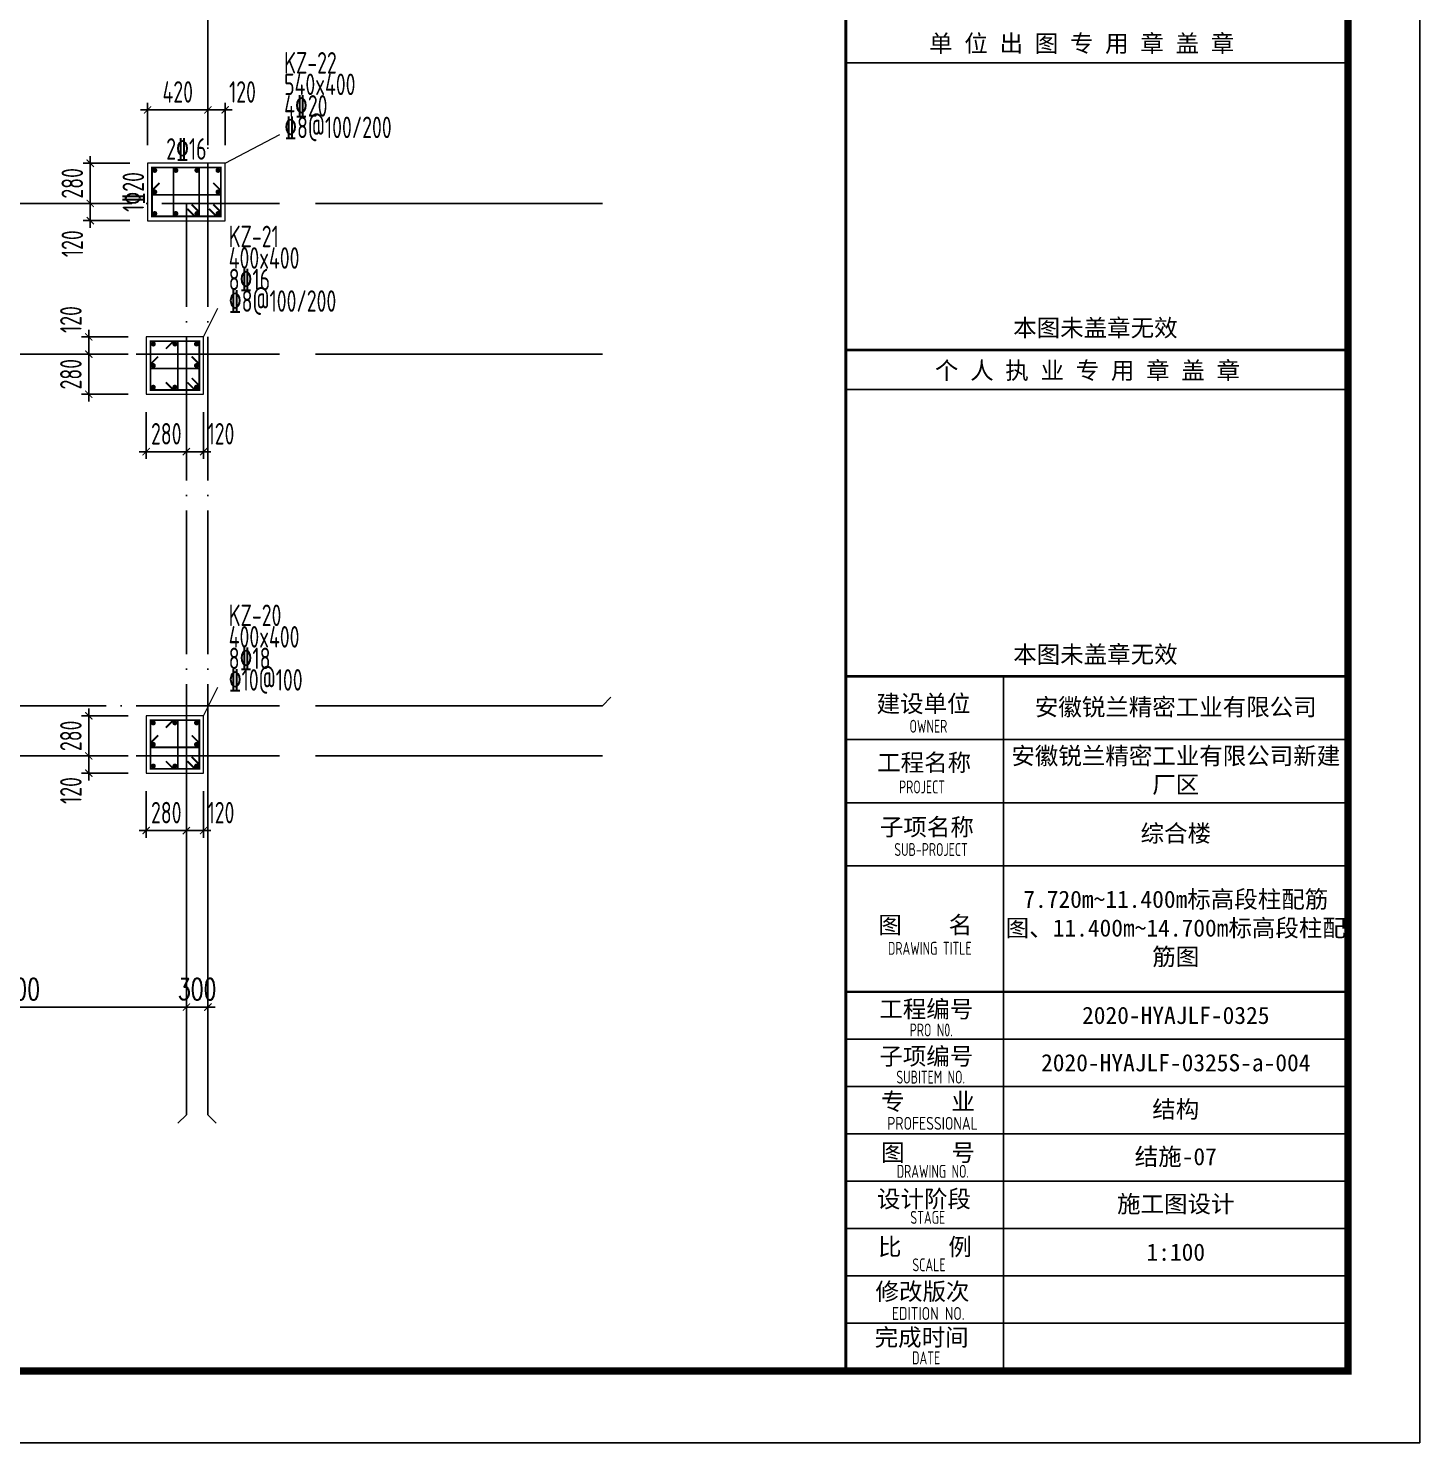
# Model space of a CAD drawing. Extents: x -638872 to -278819, y -139534 to 213996.
# Drawn here: x -298212 to -278819, y 7531 to 27243 of the extents above; entities that cross this region are included whole.
import ezdxf
from ezdxf.enums import TextEntityAlignment as Align

# ---------------------------------------------------------------- set-up
doc = ezdxf.new("R2010")
doc.units = 0
doc.header["$LTSCALE"] = 1000
doc.header["$MEASUREMENT"] = 0
doc.linetypes.add('DOTE', pattern=[2.42, 2, -0.2, 0.02, -0.2])
doc.layers.get('0').update_dxf_attribs({"linetype": 'CONTINUOUS'})
doc.layers.get('Defpoints').update_dxf_attribs({"linetype": 'CONTINUOUS'})
for name, color, linetype in [('AXIS', 171, 'CONTINUOUS'), ('DOTE', 14, 'DOTE'), ('PUB_TITLE', 171, 'CONTINUOUS'), ('S_PCOLUMHOOPBAR', 24, 'CONTINUOUS'), ('TK', 4, 'CONTINUOUS')]:
    doc.layers.add(name, color=color, linetype=linetype)
for name, color, linetype, lineweight in [('COLU', 7, 'CONTINUOUS', 0), ('COLU_DIM', 3, 'CONTINUOUS', 0), ('COLU_HATCH', 251, 'CONTINUOUS', 0), ('DIM', 3, 'CONTINUOUS', 0), ('S_PColumMainBar', 14, 'CONTINUOUS', 25), ('柱原位标注', 7, 'CONTINUOUS', 18), ('柱集中标注', 2, 'CONTINUOUS', 18)]:
    doc.layers.add(name, color=color, linetype=linetype, lineweight=lineweight)
doc.styles.add('_TCH_DIM_T3', font='SIMPLEX', dxfattribs={"width": 0.705882, "bigfont": 'GBCBIG'})
doc.styles.add('FromPkpm', font='Pkpmeng', dxfattribs={"width": 0.7, "bigfont": 'hztxt'})
doc.styles.add('TSSD_Dimension', font='tssdeng.shx', dxfattribs={"width": 0.7, "bigfont": 'hztxt.shx'})
doc.styles.add('TSSD_REIN', font='tssdeng.shx', dxfattribs={"width": 0.7, "bigfont": 'tssdchn.shx'})
doc.styles.add('图签宋体', font='', dxfattribs={"height": 300})
doc.styles.get('图签宋体').set_extended_font_data('NSimSun')
doc.dimstyles.new('_TCH_ARCH&&100', dxfattribs={"dimtxt": 297.5, "dimasz": 100, "dimexe": 250, "dimexo": 300, "dimgap": 100, "dimtad": 1, "dimdec": 0, "dimzin": 0, "dimdsep": 46, "dimtxsty": '_TCH_DIM_T3', "dimblk": 'ARCHTICK', "dimcen": 0.09, "dimclrt": 7, "dimazin": 2, "dimtfac": 1, "dimtdec": 0, "dimtix": 1, "dimtmove": 2, "dimatfit": 3, "dimfxl": 0, "dimtolj": 1, "dimtzin": 0, "dimarcsym": 0})
doc.dimstyles.new('TSSD_50_100', dxfattribs={"dimtxt": 300, "dimasz": 100, "dimexe": 100, "dimexo": 250, "dimgap": 100, "dimtad": 1, "dimdec": 0, "dimlfac": 0.5, "dimzin": 0, "dimdsep": 46, "dimtxsty": 'TSSD_Dimension', "dimblk": 'ARCHTICK', "dimblk1": 'ARCHTICK', "dimblk2": 'ARCHTICK', "dimcen": 0, "dimdle": 100, "dimclrt": 7, "dimadec": 0, "dimazin": 0, "dimtfac": 1, "dimtdec": 0, "dimtix": 1, "dimtmove": 2, "dimatfit": 3, "dimfxl": 0, "dimtolj": 1, "dimtzin": 0, "dimarcsym": 0})

# ---------------------------------------------------------------- blocks, each defined once
blk = doc.blocks.new('_ArchTick')
at = {"color": 0, "linetype": 'ByBlock', "const_width": 0.15}
blk.add_lwpolyline([(-0.5, -0.5), (0.5, 0.5)], dxfattribs=at)
blk = doc.blocks.new('*D63')
at = {"layer": 'COLU_DIM', "color": 0, "lineweight": -2}
for p, q in [((-297349, 25362), (-297349, 25462)), ((-296799, 25362), (-297449, 25362)), ((-297349, 24802), (-297349, 25362)), ((-296799, 24802), (-297449, 24802)), ((-297349, 24802), (-297349, 24702))]:
    blk.add_line(p, q, dxfattribs=at)
at = {"layer": 'Defpoints', "color": 0}
for p in [(-297349, 25362), (-296549, 25362), (-296549, 24802)]:
    blk.add_point(p, dxfattribs=at)
at = {"layer": 'COLU_DIM', "color": 0, "lineweight": -2, "xscale": 100, "yscale": 100, "zscale": 100}
for p, rotation in [((-297349, 25362), 270), ((-297349, 24802), 90)]:
    blk.add_blockref('_ArchTick', p, dxfattribs=dict(at, rotation=rotation))
at = {"layer": 'COLU_DIM', "color": 7, "insert": (-297599, 25082), "char_height": 300, "attachment_point": 5, "rotation": 90, "style": 'TSSD_Dimension'}
blk.add_mtext('\\A1;280', dxfattribs=at)
blk = doc.blocks.new('*D64')
at = {"layer": 'COLU_DIM', "color": 0, "lineweight": -2}
for p, q in [((-296569, 21892), (-296569, 21242)), ((-296009, 21892), (-296009, 21242)), ((-296569, 21342), (-296669, 21342)), ((-296569, 21342), (-296009, 21342)), ((-296009, 21342), (-295909, 21342))]:
    blk.add_line(p, q, dxfattribs=at)
at = {"layer": 'Defpoints', "color": 0}
for p in [(-296569, 22142), (-296009, 22142), (-296009, 21342)]:
    blk.add_point(p, dxfattribs=at)
at = {"layer": 'COLU_DIM', "color": 0, "lineweight": -2, "xscale": 100, "yscale": 100, "zscale": 100}
blk.add_blockref('_ArchTick', (-296569, 21342), dxfattribs=at)
at = {"layer": 'COLU_DIM', "color": 0, "lineweight": -2, "xscale": 100, "yscale": 100, "zscale": 100, "rotation": 180}
blk.add_blockref('_ArchTick', (-296009, 21342), dxfattribs=at)
at = {"layer": 'COLU_DIM', "color": 7, "insert": (-296289, 21592), "char_height": 300, "attachment_point": 5, "style": 'TSSD_Dimension'}
blk.add_mtext('\\A1;280', dxfattribs=at)
blk = doc.blocks.new('*D65')
at = {"layer": 'COLU_DIM', "color": 0, "lineweight": -2}
for p, q in [((-296009, 21892), (-296009, 21242)), ((-295769, 21892), (-295769, 21242)), ((-296109, 21342), (-295669, 21342))]:
    blk.add_line(p, q, dxfattribs=at)
at = {"layer": 'Defpoints', "color": 0}
for p in [(-296009, 22142), (-295769, 22142), (-295769, 21342)]:
    blk.add_point(p, dxfattribs=at)
at = {"layer": 'COLU_DIM', "color": 0, "lineweight": -2, "xscale": 100, "yscale": 100, "zscale": 100, "rotation": 180}
blk.add_blockref('_ArchTick', (-296009, 21342), dxfattribs=at)
at = {"layer": 'COLU_DIM', "color": 0, "lineweight": -2, "xscale": 100, "yscale": 100, "zscale": 100}
blk.add_blockref('_ArchTick', (-295769, 21342), dxfattribs=at)
at = {"layer": 'COLU_DIM', "color": 7, "insert": (-295527, 21592), "char_height": 300, "attachment_point": 5, "style": 'TSSD_Dimension'}
blk.add_mtext('\\A1;120', dxfattribs=at)
blk = doc.blocks.new('*D66')
at = {"layer": 'COLU_DIM', "color": 0, "lineweight": -2}
for p, q in [((-296819, 22702), (-297469, 22702)), ((-297369, 22702), (-297369, 22802)), ((-297369, 22142), (-297369, 22702)), ((-296819, 22142), (-297469, 22142)), ((-297369, 22142), (-297369, 22042))]:
    blk.add_line(p, q, dxfattribs=at)
at = {"layer": 'Defpoints', "color": 0}
for p in [(-297369, 22702), (-296569, 22702), (-296569, 22142)]:
    blk.add_point(p, dxfattribs=at)
at = {"layer": 'COLU_DIM', "color": 0, "lineweight": -2, "xscale": 100, "yscale": 100, "zscale": 100}
for p, rotation in [((-297369, 22702), 270), ((-297369, 22142), 90)]:
    blk.add_blockref('_ArchTick', p, dxfattribs=dict(at, rotation=rotation))
at = {"layer": 'COLU_DIM', "color": 7, "insert": (-297619, 22422), "char_height": 300, "attachment_point": 5, "rotation": 90, "style": 'TSSD_Dimension'}
blk.add_mtext('\\A1;280', dxfattribs=at)
blk = doc.blocks.new('*D67')
at = {"layer": 'COLU_DIM', "color": 0, "lineweight": -2}
for p, q in [((-296819, 22942), (-297469, 22942)), ((-297369, 22602), (-297369, 23042)), ((-296819, 22702), (-297469, 22702))]:
    blk.add_line(p, q, dxfattribs=at)
at = {"layer": 'Defpoints', "color": 0}
for p in [(-297369, 22942), (-296569, 22942), (-296569, 22702)]:
    blk.add_point(p, dxfattribs=at)
at = {"layer": 'COLU_DIM', "color": 0, "lineweight": -2, "xscale": 100, "yscale": 100, "zscale": 100}
for p, rotation in [((-297369, 22942), 90), ((-297369, 22702), 270)]:
    blk.add_blockref('_ArchTick', p, dxfattribs=dict(at, rotation=rotation))
at = {"layer": 'COLU_DIM', "color": 7, "insert": (-297619, 23184), "char_height": 300, "attachment_point": 5, "rotation": 90, "style": 'TSSD_Dimension'}
blk.add_mtext('\\A1;120', dxfattribs=at)
blk = doc.blocks.new('*D106')
at = {"layer": 'COLU_DIM', "color": 0, "lineweight": -2}
for p, q in [((-296569, 16612), (-296569, 15962)), ((-296009, 16612), (-296009, 15962)), ((-296569, 16062), (-296669, 16062)), ((-296569, 16062), (-296009, 16062)), ((-296009, 16062), (-295909, 16062))]:
    blk.add_line(p, q, dxfattribs=at)
at = {"layer": 'Defpoints', "color": 0}
for p in [(-296569, 16862), (-296009, 16862), (-296009, 16062)]:
    blk.add_point(p, dxfattribs=at)
at = {"layer": 'COLU_DIM', "color": 0, "lineweight": -2, "xscale": 100, "yscale": 100, "zscale": 100}
blk.add_blockref('_ArchTick', (-296569, 16062), dxfattribs=at)
at = {"layer": 'COLU_DIM', "color": 0, "lineweight": -2, "xscale": 100, "yscale": 100, "zscale": 100, "rotation": 180}
blk.add_blockref('_ArchTick', (-296009, 16062), dxfattribs=at)
at = {"layer": 'COLU_DIM', "color": 7, "insert": (-296289, 16312), "char_height": 300, "attachment_point": 5, "style": 'TSSD_Dimension'}
blk.add_mtext('\\A1;280', dxfattribs=at)
blk = doc.blocks.new('*D107')
at = {"layer": 'COLU_DIM', "color": 0, "lineweight": -2}
for p, q in [((-296009, 16612), (-296009, 15962)), ((-295769, 16612), (-295769, 15962)), ((-296109, 16062), (-295669, 16062))]:
    blk.add_line(p, q, dxfattribs=at)
at = {"layer": 'Defpoints', "color": 0}
for p in [(-296009, 16862), (-295769, 16862), (-295769, 16062)]:
    blk.add_point(p, dxfattribs=at)
at = {"layer": 'COLU_DIM', "color": 0, "lineweight": -2, "xscale": 100, "yscale": 100, "zscale": 100, "rotation": 180}
blk.add_blockref('_ArchTick', (-296009, 16062), dxfattribs=at)
at = {"layer": 'COLU_DIM', "color": 0, "lineweight": -2, "xscale": 100, "yscale": 100, "zscale": 100}
blk.add_blockref('_ArchTick', (-295769, 16062), dxfattribs=at)
at = {"layer": 'COLU_DIM', "color": 7, "insert": (-295527, 16312), "char_height": 300, "attachment_point": 5, "style": 'TSSD_Dimension'}
blk.add_mtext('\\A1;120', dxfattribs=at)
blk = doc.blocks.new('*D108')
at = {"layer": 'COLU_DIM', "color": 0, "lineweight": -2}
for p, q in [((-297369, 16762), (-297369, 17202)), ((-296819, 17102), (-297469, 17102)), ((-296819, 16862), (-297469, 16862))]:
    blk.add_line(p, q, dxfattribs=at)
at = {"layer": 'Defpoints', "color": 0}
for p in [(-297369, 17102), (-296569, 17102), (-296569, 16862)]:
    blk.add_point(p, dxfattribs=at)
at = {"layer": 'COLU_DIM', "color": 0, "lineweight": -2, "xscale": 100, "yscale": 100, "zscale": 100}
for p, rotation in [((-297369, 17102), 90), ((-297369, 16862), 270)]:
    blk.add_blockref('_ArchTick', p, dxfattribs=dict(at, rotation=rotation))
at = {"layer": 'COLU_DIM', "color": 7, "insert": (-297619, 16620), "char_height": 300, "attachment_point": 5, "rotation": 90, "style": 'TSSD_Dimension'}
blk.add_mtext('\\A1;120', dxfattribs=at)
blk = doc.blocks.new('*D109')
at = {"layer": 'COLU_DIM', "color": 0, "lineweight": -2}
for p, q in [((-297369, 17662), (-297369, 17762)), ((-296819, 17662), (-297469, 17662)), ((-297369, 17102), (-297369, 17662)), ((-296819, 17102), (-297469, 17102)), ((-297369, 17102), (-297369, 17002))]:
    blk.add_line(p, q, dxfattribs=at)
at = {"layer": 'Defpoints', "color": 0}
for p in [(-297369, 17662), (-296569, 17662), (-296569, 17102)]:
    blk.add_point(p, dxfattribs=at)
at = {"layer": 'COLU_DIM', "color": 0, "lineweight": -2, "xscale": 100, "yscale": 100, "zscale": 100}
for p, rotation in [((-297369, 17662), 270), ((-297369, 17102), 90)]:
    blk.add_blockref('_ArchTick', p, dxfattribs=dict(at, rotation=rotation))
at = {"layer": 'COLU_DIM', "color": 7, "insert": (-297619, 17382), "char_height": 300, "attachment_point": 5, "rotation": 90, "style": 'TSSD_Dimension'}
blk.add_mtext('\\A1;280', dxfattribs=at)
blk = doc.blocks.new('GeYuanFrame_51865015', base_point=(18.76, 4.34))
at = {"layer": 'PUB_TITLE'}
blk.add_lwpolyline([(703.76, 14.34), (703.76, 111.14)], dxfattribs=at)
at = {"layer": 'TK'}
for p, q in [((681.76, 102.34), (751.76, 102.34)), ((681.76, 93.54), (751.76, 93.54)), ((681.76, 84.74), (703.76, 84.74)), ((681.76, 84.74), (751.76, 84.74)), ((681.76, 67.18), (751.76, 67.18)), ((681.76, 67.14), (751.76, 67.14)), ((681.76, 60.58), (751.76, 60.58)), ((681.76, 53.98), (751.76, 53.98)), ((681.76, 47.38), (751.76, 47.38)), ((681.76, 40.78), (751.76, 40.78)), ((681.76, 34.18), (751.76, 34.18)), ((681.76, 27.58), (751.76, 27.58)), ((681.76, 20.98), (751.76, 20.98)), ((681.76, 14.34), (751.76, 14.34))]:
    blk.add_line(p, q, dxfattribs=at)
for points in [[(18.76, 424.34), (761.76, 424.34), (761.76, 4.34), (18.76, 4.34), (18.76, 424.34)], [(681.76, 196.64), (751.76, 196.64)], [(681.76, 151.14), (751.76, 151.14)]]:
    blk.add_lwpolyline(points, dxfattribs=at)
at = {"layer": 'TK', "const_width": 1}
blk.add_lwpolyline([(751.76, 414.34), (43.76, 414.34), (43.76, 14.34), (751.76, 14.34)], close=True, dxfattribs=at)
at = {"layer": 'TK'}
for points, const_width in [([(681.76, 414.34), (681.76, 14.34)], 0.4), ([(681.76, 156.64), (751.76, 156.64)], 0.35), ([(681.76, 111.14), (751.76, 111.14)], 0.35), ([(681.76, 67.18), (751.76, 67.18)], 0.35)]:
    blk.add_lwpolyline(points, dxfattribs=dict(at, const_width=const_width))
at = {"layer": 'TK', "style": '图签宋体'}
for s, p in [('单 位 出 图 专 用 章 盖 章', (693.39, 198.16)), ('本图未盖章无效', (705.1, 158.51)), ('个 人 执 业 专 用 章 盖 章', (694.19, 152.58)), ('本图未盖章无效', (705.1, 113.01)), ('建设单位', (686.06, 106.14)), ('工程名称', (686.14, 97.93)), ('子项名称', (686.52, 88.95)), ('图    名', (686.3, 75.3)), ('工程编号', (686.44, 63.58)), ('子项编号', (686.44, 57)), ('专    业', (686.68, 50.69)), ('图    号', (686.69, 43.58)), ('设计阶段', (686.12, 37.12)), ('比    例', (686.26, 30.44)), ('修改版次', (685.91, 24.22)), ('完成时间', (685.79, 17.83))]:
    blk.add_text(s, height=2.4, dxfattribs=at).set_placement(p)
at = {"layer": 'TK', "style": 'TSSD_REIN'}
for s, width, p in [('OWNER', 0.7, (690.65, 103.29)), ('PROJECT', 0.7, (689.19, 94.83)), ('SUB-PROJECT', 0.7, (688.53, 86.11)), ('DRAWING TITLE', 0.7, (687.64, 72.34)), ('PRO N0.', 0.7, (690.68, 60.96)), ('SUBITEM NO.', 0.7, (688.82, 54.39)), ('PROFESSIONAL', 0.8, (687.55, 47.95)), ('DRAWING NO.', 0.7, (688.86, 41.26)), ('STAGE', 0.7, (690.76, 34.84)), ('SCALE', 0.7, (691.05, 28.23)), ('EDITION NO.', 0.8, (688.2, 21.45)), ('DATE', 0.7, (691, 15.26))]:
    blk.add_text(s, height=1.8, dxfattribs=dict(at, width=width)).set_placement(p)
at = {"layer": 'TK', "char_height": 2.4, "width": 48, "attachment_point": 5, "style": '图签宋体'}
for s, insert in [('安徽锐兰精密工业有限公司', (727.76, 106.74)), ('安徽锐兰精密工业有限公司新建厂区', (727.76, 97.94)), ('综合楼', (727.76, 89.14)), ('7.720m~11.400m标高段柱配筋图、11.400m~14.700m标高段柱配筋图', (727.76, 75.94)), ('2020-HYAJLF-0325', (727.76, 63.88)), ('2020-HYAJLF-0325S-a-004', (727.76, 57.28)), ('结构', (727.76, 50.68)), ('结施-07', (727.76, 44.08)), ('施工图设计', (727.76, 37.48)), ('1:100', (727.76, 30.88))]:
    blk.add_mtext(s, dxfattribs=dict(at, insert=insert))
blk = doc.blocks.new('*D605')
at = {"layer": 'COLU_DIM', "color": 0, "lineweight": -2}
for p, q in [((-297349, 24462), (-297349, 24902)), ((-296799, 24802), (-297449, 24802)), ((-296799, 24562), (-297449, 24562))]:
    blk.add_line(p, q, dxfattribs=at)
at = {"layer": 'Defpoints', "color": 0}
for p in [(-297349, 24802), (-296549, 24802), (-296549, 24562)]:
    blk.add_point(p, dxfattribs=at)
at = {"layer": 'COLU_DIM', "color": 0, "lineweight": -2, "xscale": 100, "yscale": 100, "zscale": 100}
for p, rotation in [((-297349, 24802), 90), ((-297349, 24562), 270)]:
    blk.add_blockref('_ArchTick', p, dxfattribs=dict(at, rotation=rotation))
at = {"layer": 'COLU_DIM', "color": 7, "insert": (-297599, 24241), "char_height": 300, "attachment_point": 5, "rotation": 90, "style": 'TSSD_Dimension'}
blk.add_mtext('\\A1;120', dxfattribs=at)
blk = doc.blocks.new('*D606')
at = {"layer": 'Defpoints', "color": 0}
for p in [(-295709, 26106), (-296549, 25362), (-295709, 25362)]:
    blk.add_point(p, dxfattribs=at)
at = {"layer": 'DIM', "color": 0, "lineweight": -2}
for p, q in [((-296649, 26106), (-295609, 26106)), ((-296549, 25612), (-296549, 26206)), ((-295709, 25612), (-295709, 26206))]:
    blk.add_line(p, q, dxfattribs=at)
at = {"layer": 'DIM', "color": 0, "lineweight": -2, "xscale": 100, "yscale": 100, "zscale": 100, "rotation": 180}
blk.add_blockref('_ArchTick', (-296549, 26106), dxfattribs=at)
at = {"layer": 'DIM', "color": 0, "lineweight": -2, "xscale": 100, "yscale": 100, "zscale": 100}
blk.add_blockref('_ArchTick', (-295709, 26106), dxfattribs=at)
at = {"layer": 'DIM', "color": 7, "insert": (-296129, 26356), "char_height": 300, "attachment_point": 5, "style": 'TSSD_Dimension'}
blk.add_mtext('\\A1;420', dxfattribs=at)
blk = doc.blocks.new('*D607')
at = {"layer": 'Defpoints', "color": 0}
for p in [(-295469, 26106), (-295709, 25362), (-295469, 25362)]:
    blk.add_point(p, dxfattribs=at)
at = {"layer": 'DIM', "color": 0, "lineweight": -2}
for p, q in [((-295809, 26106), (-295369, 26106)), ((-295709, 25612), (-295709, 26206)), ((-295469, 25612), (-295469, 26206))]:
    blk.add_line(p, q, dxfattribs=at)
at = {"layer": 'DIM', "color": 0, "lineweight": -2, "xscale": 100, "yscale": 100, "zscale": 100, "rotation": 180}
blk.add_blockref('_ArchTick', (-295709, 26106), dxfattribs=at)
at = {"layer": 'DIM', "color": 0, "lineweight": -2, "xscale": 100, "yscale": 100, "zscale": 100}
blk.add_blockref('_ArchTick', (-295469, 26106), dxfattribs=at)
at = {"layer": 'DIM', "color": 7, "insert": (-295227, 26356), "char_height": 300, "attachment_point": 5, "style": 'TSSD_Dimension'}
blk.add_mtext('\\A1;120', dxfattribs=at)
blk = doc.blocks.new('*D697')
at = {"layer": 'AXIS', "color": 0, "lineweight": -2}
for p, q in [((-300808.75508, 15801.88936), (-300808.75508, 13351.88936)), ((-296008.75508, 15801.88936), (-296008.75508, 13351.88936)), ((-300808.75508, 13601.88936), (-296008.75508, 13601.88936))]:
    blk.add_line(p, q, dxfattribs=at)
at = {"layer": 'Defpoints', "color": 0}
for p in [(-300808.75508, 16101.88936), (-296008.75508, 16101.88936), (-296008.75508, 13601.88936)]:
    blk.add_point(p, dxfattribs=at)
at = {"layer": 'AXIS', "color": 0, "lineweight": -2, "xscale": 100, "yscale": 100, "zscale": 100, "rotation": 180}
blk.add_blockref('_ArchTick', (-300808.75508, 13601.88936), dxfattribs=at)
at = {"layer": 'AXIS', "color": 0, "lineweight": -2, "xscale": 100, "yscale": 100, "zscale": 100}
blk.add_blockref('_ArchTick', (-296008.75508, 13601.88936), dxfattribs=at)
at = {"layer": 'AXIS', "color": 7, "insert": (-298408.75508, 13850.63936), "char_height": 297.5, "attachment_point": 5, "style": '_TCH_DIM_T3'}
blk.add_mtext('\\A1;4800', dxfattribs=at)
blk = doc.blocks.new('*D698')
at = {"layer": 'AXIS', "color": 0, "lineweight": -2}
for p, q in [((-296008.75508, 15801.88936), (-296008.75508, 13351.88936)), ((-295708.75508, 15801.88936), (-295708.75508, 13351.88936)), ((-296008.75508, 13601.88936), (-296108.75508, 13601.88936)), ((-296008.75508, 13601.88936), (-295708.75508, 13601.88936)), ((-295708.75508, 13601.88936), (-295608.75508, 13601.88936))]:
    blk.add_line(p, q, dxfattribs=at)
at = {"layer": 'Defpoints', "color": 0}
for p in [(-296008.75508, 16101.88936), (-295708.75508, 16101.88936), (-295708.75508, 13601.88936)]:
    blk.add_point(p, dxfattribs=at)
at = {"layer": 'AXIS', "color": 0, "lineweight": -2, "xscale": 100, "yscale": 100, "zscale": 100}
blk.add_blockref('_ArchTick', (-296008.75508, 13601.88936), dxfattribs=at)
at = {"layer": 'AXIS', "color": 0, "lineweight": -2, "xscale": 100, "yscale": 100, "zscale": 100, "rotation": 180}
blk.add_blockref('_ArchTick', (-295708.75508, 13601.88936), dxfattribs=at)
at = {"layer": 'AXIS', "color": 7, "insert": (-295858.75508, 13850.63936), "char_height": 297.5, "attachment_point": 5, "style": '_TCH_DIM_T3'}
blk.add_mtext('\\A1;300', dxfattribs=at)

msp = doc.modelspace()

# ---------------------------------------------------------------- linework, layer by layer
at = {"layer": 'AXIS'}
for p, q in [((-294208.76, 24801.89), (-290208.76, 24801.89)), ((-294208.76, 22701.89), (-290208.76, 22701.89)), ((-294208.76, 17801.89), (-290208.76, 17801.89)), ((-290091.6, 17919.05), (-290208.76, 17801.89)), ((-294208.76, 17101.89), (-290208.76, 17101.89)), ((-296008.76, 16101.89), (-296008.76, 12101.89)), ((-295708.76, 16101.89), (-295708.76, 12101.89)), ((-296125.91, 11984.73), (-296008.76, 12101.89)), ((-295591.6, 11984.73), (-295708.76, 12101.89))]:
    msp.add_line(p, q, dxfattribs=at)
at = {"layer": 'COLU'}
for points in [[(-295468.76, 24561.89), (-295468.76, 25361.89), (-296548.76, 25361.89), (-296548.76, 24561.89)], [(-295768.76, 22141.89), (-295768.76, 22941.89), (-296568.76, 22941.89), (-296568.76, 22141.89)], [(-295768.76, 16861.89), (-295768.76, 17661.89), (-296568.76, 17661.89), (-296568.76, 16861.89)]]:
    msp.add_lwpolyline(points, close=True, dxfattribs=at)
at = {"layer": 'DOTE', "color": 8, "linetype": 'DOTE'}
for p, q in [((-295708.76, 16101.89), (-295708.76, 31001.89)), ((-339908.76, 24801.89), (-294708.76, 24801.89)), ((-296008.76, 16101.89), (-296008.76, 24801.89)), ((-294708.76, 22701.89), (-339908.76, 22701.89)), ((-294708.76, 17801.89), (-339908.76, 17801.89)), ((-294708.76, 17101.89), (-339908.76, 17101.89))]:
    msp.add_line(p, q, dxfattribs=at)
at = {"layer": 'S_PCOLUMHOOPBAR', "ltscale": 2, "const_width": 25}
for points in [[(-295694.82, 24727.96), (-295588.76, 24621.89), (-295528.76, 24621.89), (-295528.76, 24681.89), (-295528.76, 24621.89), (-295528.76, 25301.89), (-296488.76, 25301.89), (-296488.76, 24621.89), (-295588.76, 24621.89), (-295528.76, 24621.89), (-295528.76, 24681.89), (-295634.82, 24787.96)], [(-295996.15, 24727.96), (-295890.09, 24621.89), (-295830.09, 24621.89), (-295830.09, 24681.89), (-295830.09, 24621.89), (-295830.09, 25301.89), (-296187.42, 25301.89), (-296187.42, 24621.89), (-295890.09, 24621.89), (-295830.09, 24621.89), (-295830.09, 24681.89), (-295936.15, 24787.96)], [(-296382.69, 25087.96), (-296488.76, 24981.89), (-296488.76, 24921.89), (-295528.76, 24921.89), (-295528.76, 24981.89), (-295634.82, 25087.96)], [(-295994.82, 22307.96), (-295888.76, 22201.89), (-295828.76, 22201.89), (-295828.76, 22261.89), (-295828.76, 22201.89), (-295828.76, 22881.89), (-296508.76, 22881.89), (-296508.76, 22201.89), (-295888.76, 22201.89), (-295828.76, 22201.89), (-295828.76, 22261.89), (-295934.82, 22367.96)], [(-296294.82, 22307.96), (-296188.76, 22201.89), (-296128.76, 22201.89), (-296128.76, 22881.89), (-296188.76, 22881.89), (-296294.82, 22775.82)], [(-296402.69, 22667.96), (-296508.76, 22561.89), (-296508.76, 22501.89), (-295828.76, 22501.89), (-295828.76, 22561.89), (-295934.82, 22667.96)], [(-295994.82, 17027.96), (-295888.76, 16921.89), (-295828.76, 16921.89), (-295828.76, 16981.89), (-295828.76, 16921.89), (-295828.76, 17601.89), (-296508.76, 17601.89), (-296508.76, 16921.89), (-295888.76, 16921.89), (-295828.76, 16921.89), (-295828.76, 16981.89), (-295934.82, 17087.96)], [(-296294.82, 17027.96), (-296188.76, 16921.89), (-296128.76, 16921.89), (-296128.76, 17601.89), (-296188.76, 17601.89), (-296294.82, 17495.82)], [(-296402.69, 17387.96), (-296508.76, 17281.89), (-296508.76, 17221.89), (-295828.76, 17221.89), (-295828.76, 17281.89), (-295934.82, 17387.96)]]:
    msp.add_lwpolyline(points, dxfattribs=at)
at = {"layer": 'S_PColumMainBar', "ltscale": 2, "const_width": 35}
for points in [[(-296432.26, 25262.89, 1), (-296467.26, 25262.89, 1)], [(-296138.26, 25262.89, 1), (-296173.26, 25262.89, 1)], [(-295844.26, 25262.89, 1), (-295879.26, 25262.89, 1)], [(-295550.26, 25262.89, 1), (-295585.26, 25262.89, 1)], [(-296432.26, 24961.89, 1), (-296467.26, 24961.89, 1)], [(-295550.26, 24961.89, 1), (-295585.26, 24961.89, 1)], [(-296432.26, 24660.89, 1), (-296467.26, 24660.89, 1)], [(-296138.26, 24660.89, 1), (-296173.26, 24660.89, 1)], [(-295844.26, 24660.89, 1), (-295879.26, 24660.89, 1)], [(-295550.26, 24660.89, 1), (-295585.26, 24660.89, 1)], [(-296452.26, 22842.89, 1), (-296487.26, 22842.89, 1)], [(-296151.26, 22842.89, 1), (-296186.26, 22842.89, 1)], [(-295850.26, 22842.89, 1), (-295885.26, 22842.89, 1)], [(-296452.26, 22541.89, 1), (-296487.26, 22541.89, 1)], [(-295850.26, 22541.89, 1), (-295885.26, 22541.89, 1)], [(-296452.26, 22240.89, 1), (-296487.26, 22240.89, 1)], [(-296151.26, 22240.89, 1), (-296186.26, 22240.89, 1)], [(-295850.26, 22240.89, 1), (-295885.26, 22240.89, 1)], [(-296452.26, 17562.89, 1), (-296487.26, 17562.89, 1)], [(-296151.26, 17562.89, 1), (-296186.26, 17562.89, 1)], [(-295850.26, 17562.89, 1), (-295885.26, 17562.89, 1)], [(-296452.26, 17261.89, 1), (-296487.26, 17261.89, 1)], [(-295850.26, 17261.89, 1), (-295885.26, 17261.89, 1)], [(-296452.26, 16960.89, 1), (-296487.26, 16960.89, 1)], [(-296151.26, 16960.89, 1), (-296186.26, 16960.89, 1)], [(-295850.26, 16960.89, 1), (-295885.26, 16960.89, 1)]]:
    msp.add_lwpolyline(points, format="xyb", close=True, dxfattribs=at)
at = {"layer": '柱集中标注', "lineweight": 18, "ltscale": 2}
for p, q in [((-295468.76, 25361.89), (-294706.17, 25761.89)), ((-295768.76, 22941.89), (-295568.76, 23341.89)), ((-295768.76, 17661.89), (-295568.76, 18061.89))]:
    msp.add_line(p, q, dxfattribs=at)

# ---------------------------------------------------------------- block references
at = {"layer": 'COLU_HATCH', "xscale": 100, "yscale": 100, "zscale": 100}
msp.add_blockref('GeYuanFrame_51865015', (-353118.7, 7530.67), dxfattribs=at)

# ---------------------------------------------------------------- texts
at = {"layer": '柱原位标注', "lineweight": 25, "style": 'FromPkpm', "width": 0.7}
for s, rotation, p in [('2\x8416', 0.000003, (-296008.76, 25411.89)), ('1\x8420', 90, (-296598.76, 24961.89))]:
    msp.add_text(s, height=300, rotation=rotation, dxfattribs=at).set_placement(p, align=Align.CENTER)
at = {"layer": '柱集中标注', "lineweight": 25, "style": 'FromPkpm', "width": 0.7}
for s, p in [('KZ-22', (-294646.61, 26611.89)), ('540x400', (-294646.61, 26311.89)), ('4\x8420', (-294646.61, 26011.89)), ('\x848@100/200', (-294646.61, 25711.89)), ('KZ-21', (-295418.76, 24191.89)), ('400x400', (-295418.76, 23891.89)), ('8\x8416', (-295418.76, 23591.89)), ('\x848@100/200', (-295418.76, 23291.89)), ('KZ-20', (-295418.76, 18911.89)), ('400x400', (-295418.76, 18611.89)), ('8\x8418', (-295418.76, 18311.89)), ('\x8410@100', (-295418.76, 18011.89))]:
    msp.add_text(s, height=300, dxfattribs=at).set_placement(p)

# ---------------------------------------------------------------- dimensions: what is measured, and where the dimension line sits
at = {"layer": 'AXIS'}
for p1, p2, text, picture, middle in [((-300808.76, 16101.89), (-296008.76, 16101.89), '4800', '*D697', (-298408.76, 13850.64)), ((-296008.76, 16101.89), (-295708.76, 16101.89), '300', '*D698', (-295858.76, 13850.64))]:
    dim = msp.add_aligned_dim(p1=p1, p2=p2, distance=-2500, text=text, dimstyle='_TCH_ARCH&&100', dxfattribs=at)
    dim.commit()
    dim.dimension.update_dxf_attribs({"geometry": picture, "text_midpoint": middle})
at = {"layer": 'COLU_DIM'}
for base, p1, p2, picture, middle in [((-297348.76, 25361.89), (-296548.76, 24801.89), (-296548.76, 25361.89), '*D63', (-297598.76, 25081.89)), ((-297368.76, 22701.89), (-296568.76, 22141.89), (-296568.76, 22701.89), '*D66', (-297618.76, 22421.89)), ((-297368.76, 17661.89), (-296568.76, 17101.89), (-296568.76, 17661.89), '*D109', (-297618.76, 17381.89))]:
    dim = msp.add_linear_dim(base=base, p1=p1, p2=p2, angle=270, dimstyle='TSSD_50_100', dxfattribs=at)
    dim.commit()
    dim.dimension.update_dxf_attribs({"geometry": picture, "text_midpoint": middle})
for base, p1, p2, picture, middle in [((-297348.76, 24801.89), (-296548.76, 24561.89), (-296548.76, 24801.89), '*D605', (-297598.76, 24241.01)), ((-297368.76, 22941.89), (-296568.76, 22701.89), (-296568.76, 22941.89), '*D67', (-297618.76, 23183.81)), ((-297368.76, 17101.89), (-296568.76, 16861.89), (-296568.76, 17101.89), '*D108', (-297618.76, 16619.97))]:
    dim = msp.add_linear_dim(base=base, p1=p1, p2=p2, angle=270, dimstyle='TSSD_50_100', dxfattribs=at)
    dim.commit()
    dim.dimension.update_dxf_attribs({"geometry": picture, "text_midpoint": middle, "dimtype": 128})
for base, p1, p2, picture, middle in [((-296008.76, 21341.89), (-296568.76, 22141.89), (-296008.76, 22141.89), '*D64', (-296288.76, 21591.89)), ((-296008.76, 16061.89), (-296568.76, 16861.89), (-296008.76, 16861.89), '*D106', (-296288.76, 16311.89))]:
    dim = msp.add_linear_dim(base=base, p1=p1, p2=p2, dimstyle='TSSD_50_100', dxfattribs=at)
    dim.commit()
    dim.dimension.update_dxf_attribs({"geometry": picture, "text_midpoint": middle})
for base, p1, p2, picture, middle in [((-295768.76, 21341.89), (-296008.76, 22141.89), (-295768.76, 22141.89), '*D65', (-295526.83, 21591.89)), ((-295768.76, 16061.89), (-296008.76, 16861.89), (-295768.76, 16861.89), '*D107', (-295526.83, 16311.89))]:
    dim = msp.add_linear_dim(base=base, p1=p1, p2=p2, dimstyle='TSSD_50_100', dxfattribs=at)
    dim.commit()
    dim.dimension.update_dxf_attribs({"geometry": picture, "text_midpoint": middle, "dimtype": 128})
at = {"layer": 'DIM'}
dim = msp.add_linear_dim(base=(-295708.76, 26105.87), p1=(-296548.76, 25361.89), p2=(-295708.76, 25361.89), dimstyle='TSSD_50_100', dxfattribs=at)
dim.commit()
dim.dimension.update_dxf_attribs({"geometry": '*D606', "text_midpoint": (-296128.76, 26355.87)})
dim = msp.add_linear_dim(base=(-295468.76, 26105.87), p1=(-295708.76, 25361.89), p2=(-295468.76, 25361.89), dimstyle='TSSD_50_100', dxfattribs=at)
dim.commit()
dim.dimension.update_dxf_attribs({"geometry": '*D607', "text_midpoint": (-295226.83, 26355.87), "dimtype": 128})

doc.saveas('drawing.dxf')
